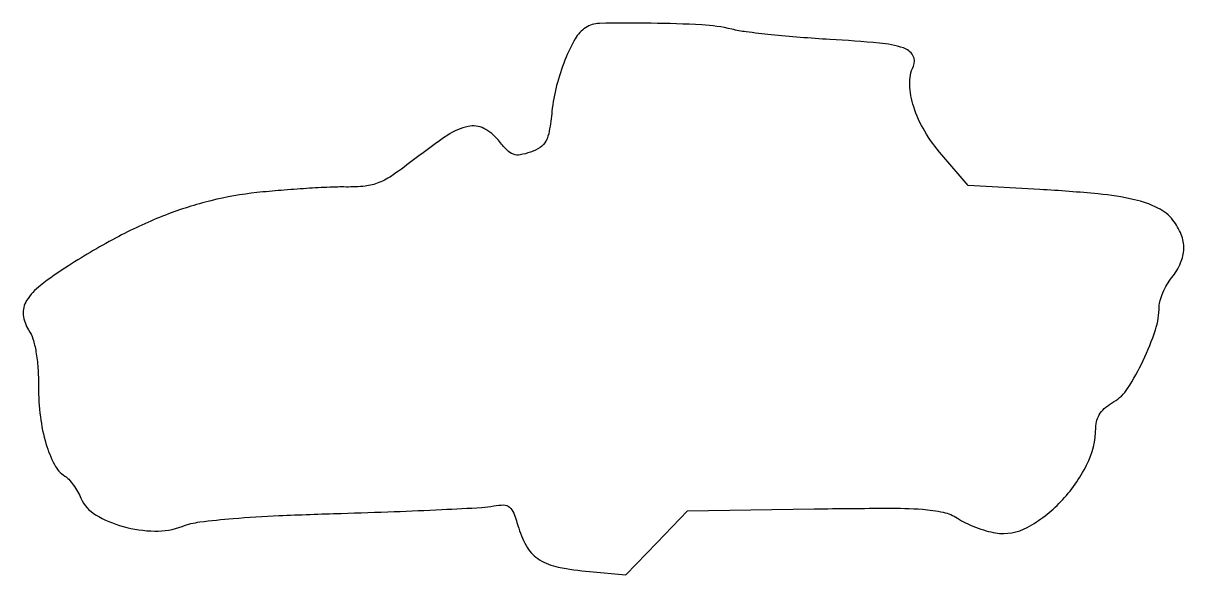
# Model space of a CAD drawing. Extents: x 1 to 184, y 0 to 87.
import ezdxf

# ---------------------------------------------------------------- set-up
doc = ezdxf.new("R2010")
doc.units = 0

msp = doc.modelspace()

# ---------------------------------------------------------------- linework, layer by layer
msp.add_lwpolyline([(89.389532, 86.234687, 0.118756), (87.772292, 84.498367, 0.033075), (86.152935, 81.123452, 0.032529), (84.82903, 77.077206, 0.035845), (84.093151, 73.022211, -0.013975), (83.664292, 69.883873, -0.080026), (83.131918, 68.295857, -0.128272), (82.245461, 67.321766, -0.060006), (80.704305, 66.563099, -0.040306), (79.084338, 66.137338, -0.133541), (77.996008, 66.234533, -0.112023), (76.997534, 66.885421, -0.024216), (75.627363, 68.442731, 0.106439), (73.334338, 70.318272, 0.174904), (70.875736, 70.632692, 0.092781), (67.648882, 69.252618, 0.017773), (62.458756, 65.510271, -0.012809), (58.99932, 62.963274, -0.055214), (56.759114, 61.7432, -0.070683), (54.584388, 61.19424, -0.029803), (51.567226, 61.053712, 0.014058), (49.010058, 61.015176, 0.004944), (45.344748, 60.820468, 0.004904), (41.317238, 60.526871, 0.005729), (37.5, 60.166855, 0.034136), (30.240929, 58.892836, 0.032127), (23.069703, 56.625578, 0.029331), (15.674447, 53.242067, 0.020342), (7.733236, 48.60605, 0.021517), (3.30417, 45.496486, 0.090071), (1.127602, 43.093471, 0.162807), (0.596669, 40.861649, 0.123321), (1.428928, 38.468126, -0.069641), (2.109378, 37.026434, -0.032121), (2.598917, 35.005913, -0.026898), (2.90152, 32.489977, -0.016481), (3, 29.503065, 0.030703), (3.293612, 24.726037, 0.041092), (4.176671, 20.477018, 0.047429), (5.506585, 17.164994, 0.134813), (7.177359, 15.352126, -0.071102), (7.782332, 14.842441, -0.026073), (8.484012, 13.968636, -0.02522), (9.161985, 12.920193, -0.027582), (9.709077, 11.838976, 0.156578), (12.014612, 9.230964, 0.066509), (16.353874, 7.37881, 0.06337), (21.355024, 6.65347, 0.094529), (25.697842, 7.403592, -0.058628), (28.486492, 8.093166, -0.010945), (33.736556, 8.637991, -0.009294), (40.966597, 9.093558, -0.003775), (50.825188, 9.456402, 0.002033), (59.193791, 9.735205, 0.00282), (66.691017, 10.057854, 0.001748), (72.993349, 10.386788, 0.035454), (74.890515, 10.628103, -0.048099), (76.478408, 10.789463, -0.185149), (77.390141, 10.445236, -0.122341), (78.055274, 9.473359, -0.0164), (78.85058, 7.104382, 0.063744), (80.216876, 4.031781, 0.119522), (82.125038, 2.116919, 0.089649), (85.093392, 0.964185, 0.025297), (90.026978, 0.263837), (95.785597, -0.258336), (100.642798, 4.809782), (105.5, 9.8779), (125.5, 10.162797, -0.00238), (137.079996, 10.272636, -0.017551), (142.603457, 10.104823, -0.037967), (145.902235, 9.635346, -0.093394), (148.144229, 8.678141, 0.035324), (149.399258, 7.960985, 0.020368), (150.997474, 7.270538, 0.020281), (152.666734, 6.705281, 0.031801), (154.144229, 6.371206, 0.166438), (159.160855, 7.237842, 0.077345), (164.465123, 11.314707, 0.073569), (168.544364, 17.098815, 0.11451), (169.984361, 23, -0.073388), (170.174458, 24.194455, -0.075067), (170.701042, 25.273003, -0.067532), (171.578285, 26.235864, -0.045021), (172.805674, 27.088333, 0.12276), (175.013466, 29.192489, 0.030089), (177.460336, 33.619027, 0.031544), (179.400882, 38.453067, 0.079838), (180, 42.181255, -0.073221), (180.139453, 43.128429, -0.030538), (180.5875, 44.342961, -0.029401), (181.234522, 45.606501, -0.033631), (182, 46.727129, 0.063163), (183.388584, 49.041753, 0.09897), (183.886526, 51.30132, 0.101075), (183.474036, 53.544452, 0.068226), (182.17811, 55.810126, 0.116981), (179.813762, 57.730264, 0.055644), (176.092825, 59.038176, 0.033369), (170.373661, 59.961853, 0.008904), (161.170021, 60.658988), (149.840041, 61.314519), (145.670021, 66.140559, -0.043706), (142.971637, 69.878651, -0.057005), (141.237341, 73.720821, -0.066843), (140.603494, 77.27197, -0.121547), (141.18219, 80.144995, 0.249626), (141.099548, 81.844788, 0.182469), (139.593002, 83.043259, 0.055472), (135.814133, 83.810063, 0.008117), (128, 84.382592, -0.00568), (123.3039, 84.703668, -0.006007), (118.703125, 85.126463, -0.005758), (114.749247, 85.583849, -0.027062), (112.5, 85.99499, 0.045444), (107.769399, 86.681335, 0.010721), (99.780468, 86.935576, 0.006251), (91.602435, 86.918152, 0.143436)], format="xyb", close=True)

doc.saveas('drawing.dxf')
